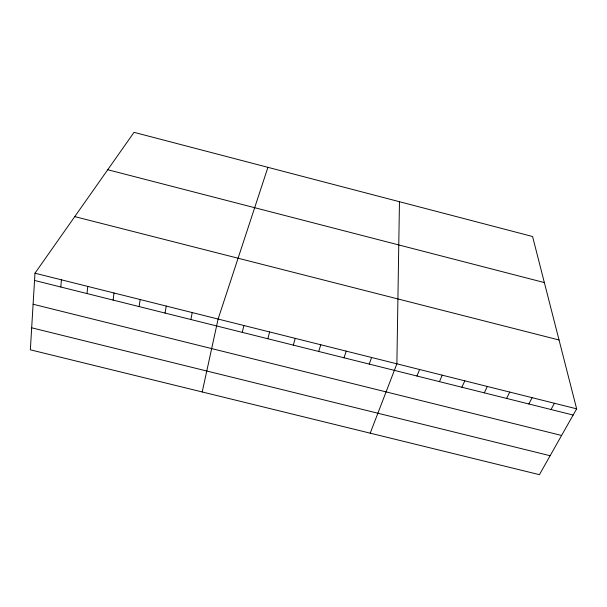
<?xml version="1.0" encoding="UTF-8"?>
<svg xmlns="http://www.w3.org/2000/svg" width="607" height="607" viewBox="0 0 607 607"><rect width="100%" height="100%" fill="white"/><g stroke="black" fill="none" stroke-linecap="round" stroke-linejoin="round"><path stroke-width="0.91" d="M399.459 201.714L396.879 363.813L370.217 433.163M34.978 273.203L30.35 349.814L539.418 474.666L576.65 408.83L532.574 236.51L134.033 132.334L34.978 273.203L576.65 408.83M60.821 287.012L61.413 279.819M87.013 293.56L87.757 286.413M113.107 300.078L114.01 292.991M139.117 306.581L140.171 299.539M165.036 313.06L166.242 306.065M190.871 319.51L192.222 312.575M202.207 391.963L218.11 319.054L267.93 167.335M242.261 332.355L243.915 325.519M267.831 338.744L269.629 331.953M293.31 345.11L295.252 338.372M318.698 351.461L320.792 344.761M344.002 357.781L346.24 351.134M369.223 364.086L371.598 357.485M416.948 376.006L419.589 369.504M439.46 381.636L442.237 375.172M461.912 387.243L464.81 380.824M484.287 392.835L487.315 386.462M506.602 398.412L509.751 392.076M528.849 403.974L532.119 397.676M551.027 409.513L554.419 403.26M31.678 327.81L550.124 455.728M33.104 304.244L561.581 435.469M34.538 280.449L573.137 415.044M74.775 216.616L559.047 339.996M107.743 169.725L544.35 282.566"/></g></svg>
